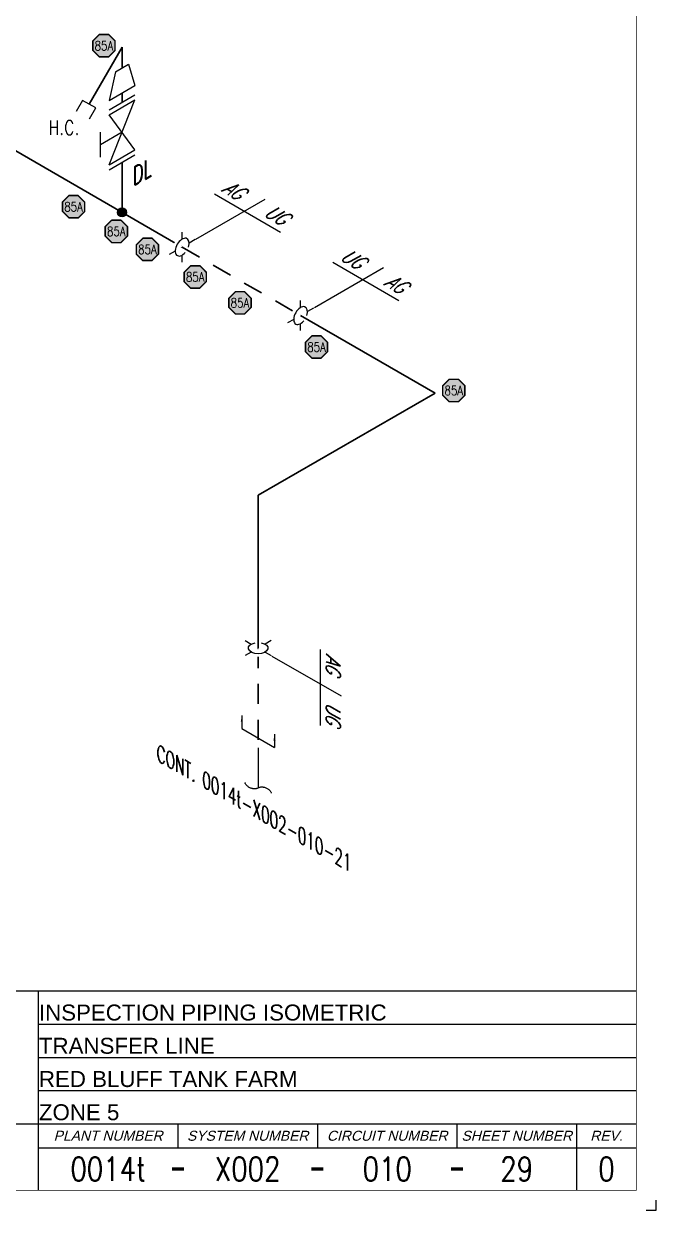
# Model space of a CAD drawing. Header units: inches. Extents: x 0.1 to 17.4, y 0.1 to 11.4.
# Drawn here: x 13.41 to 17.38, y 0.12 to 7.56 of the extents above; entities that cross this region are included whole.
import ezdxf
from ezdxf.enums import TextEntityAlignment as Align

# ---------------------------------------------------------------- set-up
doc = ezdxf.new("R2010")
doc.units = ezdxf.units.IN
doc.header["$MEASUREMENT"] = 0
doc.linetypes.add('HIDDEN2', pattern=[0.1875, 0.125, -0.0625])
for name, color, linetype in [('BORDER', 3, 'Continuous'), ('BORDERTEXT', 7, 'Continuous'), ('Continuation', 7, 'Continuous'), ('DL', 20, 'Continuous'), ('FITTINGS', 4, 'Continuous'), ('PART_PCML', 7, 'Continuous'), ('PIPE-ANNO', 150, 'HIDDEN2'), ('TEXT', 7, 'Continuous'), ('UNAS.PIPE', 251, 'Continuous'), ('WELD POINTS', 41, 'Continuous')]:
    doc.layers.add(name, color=color, linetype=linetype)
doc.layers.add('PIPE', color=7, linetype='Continuous', lineweight=30)
doc.styles.add('FEASStandard', font='arial.ttf')
doc.styles.add('ISO30', font='simplex.shx', dxfattribs={"width": 0.85, "oblique": 30, "height": 0.075})
doc.styles.add('PART_Standard', font='romans', dxfattribs={"width": 0.8, "height": 0.09})
doc.styles.add('Richmond', font='arial.ttf')
doc.styles.add('SIMPLEX', font='ROMANS')
doc.dimstyles.new('Richmond', dxfattribs={"dimtxt": 0.18, "dimasz": 0.18, "dimexe": 0.18, "dimexo": 0.0625, "dimgap": 0.09, "dimtad": 0, "dimtih": 1, "dimtoh": 1, "dimdec": 4, "dimzin": 0, "dimdsep": 46, "dimtxsty": 'Richmond', "dimcen": 0.09, "dimadec": 0, "dimazin": 0, "dimtfac": 1, "dimtdec": 4, "dimtofl": 0, "dimtmove": 0, "dimatfit": 3, "dimfxl": 1, "dimtolj": 1, "dimtzin": 0, "dimarcsym": 0})

# ---------------------------------------------------------------- blocks, each defined once
blk = doc.blocks.new('Border')
at = {"layer": 'BORDER'}
for p, q in [((13.5, 1.2917), (17.25, 1.2917)), ((13.5, 1.0833), (17.25, 1.0833)), ((13.5, 0.875), (17.25, 0.875)), ((14.375, 0.6667), (14.375, 0.5173)), ((15.25, 0.6667), (15.25, 0.5173)), ((16.125, 0.6667), (16.125, 0.5173)), ((16.875, 0.6667), (16.875, 0.25)), ((13.5, 0.5173), (17.25, 0.5173))]:
    blk.add_line(p, q, dxfattribs=at)
at = {"layer": 'BORDER', "const_width": 0.005}
blk.add_lwpolyline([(0.25, 0.25), (17.25, 0.25), (17.25, 11.25), (0.25, 11.25)], close=True, dxfattribs=at)
at = {"layer": 'BORDER', "const_width": 0.00833}
for points in [[(17.25, 1.5), (0.25, 1.5)], [(13.5, 0.25), (13.5, 1.5)], [(13.225, 0.6667), (17.25, 0.6667)]]:
    blk.add_lwpolyline(points, dxfattribs=at)
at = {"layer": 'BORDERTEXT'}
blk.add_line((16.113, 0.3836), (16.125, 0.3836), dxfattribs=at)
at = {"layer": 'BORDERTEXT', "const_width": 0.0208}
for points in [[(14.3375, 0.3836), (14.4125, 0.3836)], [(15.2125, 0.3836), (15.2875, 0.3836)], [(16.0875, 0.3836), (16.1625, 0.3836)]]:
    blk.add_lwpolyline(points, dxfattribs=at)
at = {"layer": 'BORDERTEXT', "style": 'FEASStandard', "oblique": 15}
for s, p in [('PLANT NUMBER', (13.9375, 0.592)), ('SYSTEM NUMBER', (14.8125, 0.592)), ('CIRCUIT NUMBER', (15.6875, 0.592)), ('SHEET NUMBER', (16.5, 0.592)), ('REV.', (17.0625, 0.592))]:
    blk.add_text(s, height=0.0625, dxfattribs=at).set_placement(p, align=Align.MIDDLE)
blk = doc.blocks.new('BORDER TEXT')
at = {"layer": 'BORDERTEXT'}
for tag, p, height, style in [('API_PIPE_CLASS', (5.4645, 1.2542), 0.08, 'Richmond'), ('MATERIAL1', (12.263, 1.2111), 0.08, 'Richmond'), ('P&ID_#1', (0.25, 1.0831), 0.0625, 'FEASStandard'), ('LINE_#1', (1.4866, 1.0831), 0.0625, 'FEASStandard'), ('CVX_PIPE_SPEC', (5.4619, 1.0932), 0.08, 'Richmond'), ('MATERIAL2', (12.263, 1.0395), 0.08, 'Richmond'), ('P&ID_#2', (0.25, 0.9224), 0.0625, 'FEASStandard'), ('LINE_#2', (1.4866, 0.9224), 0.0625, 'FEASStandard'), ('OP_TEMP', (5.1687, 0.9325), 0.08, 'Richmond'), ('MATERIAL3', (12.263, 0.868), 0.08, 'Richmond'), ('P&ID_#3', (0.25, 0.7617), 0.0625, 'FEASStandard'), ('LINE_#3', (1.4866, 0.7617), 0.0625, 'FEASStandard'), ('FROM', (5.0146, 0.7718), 0.08, 'Richmond'), ('MATERIAL4', (12.263, 0.6965), 0.08, 'Richmond'), ('TO', (4.8543, 0.6112), 0.08, 'Richmond'), ('P&ID_#4', (0.25, 0.601), 0.0625, 'FEASStandard'), ('LINE_#4', (1.4866, 0.601), 0.0625, 'FEASStandard'), ('MATERIAL5', (12.263, 0.5249), 0.08, 'Richmond'), ('MISC', (4.9789, 0.4506), 0.08, 'Richmond'), ('P&ID_#5', (0.25, 0.4403), 0.0625, 'FEASStandard'), ('LINE_#5', (1.4866, 0.4403), 0.0625, 'FEASStandard'), ('INSULATION', (12.9278, 0.4142), 0.0625, 'FEASStandard'), ('P&ID_#6', (0.25, 0.2796), 0.0625, 'FEASStandard'), ('LINE_#6', (1.4866, 0.2796), 0.0625, 'FEASStandard'), ('PWHT', (12.9278, 0.2806), 0.0625, 'FEASStandard')]:
    blk.add_attdef(tag, p, '', height=height, dxfattribs=dict(at, style=style))
at = {"layer": 'BORDERTEXT', "style": 'FEASStandard'}
for tag, p in [('DR.BY', (11.075, 0.5625)), ('DR.BY_DATE', (11.95, 0.5625)), ('CHK_BY', (11.075, 0.3542)), ('CHK._BY_DATE', (11.95, 0.3542))]:
    blk.add_attdef(tag, text='', height=0.1, dxfattribs=at).set_placement(p, align=Align.MIDDLE_CENTER)
at = {"layer": 'BORDERTEXT', "style": 'PART_Standard', "width": 0.8}
for tag, p in [('PLANT_NUMBER', (13.9375, 0.3836)), ('SYSTEM_NUMBER', (14.8125, 0.3836)), ('CIRCUIT_NUMBER', (15.6875, 0.3836)), ('SHEET_NUMBER', (16.5, 0.3836)), ('REVISION', (17.0625, 0.3836))]:
    blk.add_attdef(tag, text='', height=0.15, dxfattribs=at).set_placement(p, align=Align.MIDDLE_CENTER)
blk = doc.blocks.new('Plant Info')
at = {"layer": 'BORDERTEXT', "style": 'FEASStandard'}
for tag, p in [('DWG_TYPE', (-0.6333, -0.0756)), ('SYSTEM_NAME', (-0.6333, -0.284)), ('PLANT_NAME', (-0.6333, -0.4923)), ('ZONE', (-0.6333, -0.7006))]:
    blk.add_attdef(tag, p, '', height=0.1, dxfattribs=at)
blk = doc.blocks.new('1_BREAK-PIPE_PIPE_00')
at = {"color": 0, "linetype": 'ByBlock', "lineweight": -2}
for centre, major_axis in [((-0.03, 0.092), (0, -0.101)), ((0.03, -0.092), (0, 0.101))]:
    blk.add_ellipse(centre, major_axis=major_axis, ratio=0.711978, start_param=0.427466, end_param=3.141593, dxfattribs=at)
blk = doc.blocks.new('1_Tilde_00')
at = {"layer": 'PIPE-ANNO', "xscale": -0.5000000000000001, "yscale": 0.5, "zscale": 0.5}
blk.add_blockref('1_BREAK-PIPE_PIPE_00', (0, 0), dxfattribs=at)
blk = doc.blocks.new('3_VALVE_FLANGE_GATE_30')
at = {"color": 0, "linetype": 'ByBlock', "lineweight": -2}
blk.add_wipeout([(-0.1624, -0.1875), (-0.1353, -0.1719), (0, 0), (0.1353, -0.0156), (0.1624, 0), (0.1624, 0.1875), (0.1353, 0.1719), (0, 0), (-0.1353, 0.0156), (-0.1624, 0)], dxfattribs=at)
for p, q in [((0.1353, 0.1719), (-0.1353, -0.1719)), ((0.0677, 0.1953), (-0.0677, 0.1172)), ((0, 0), (0, 0.1563)), ((0.1353, 0.1719), (0.1353, -0.0156)), ((0.1624, 0.1875), (0.1624, 0)), ((-0.1624, 0), (-0.1624, -0.1875)), ((-0.1353, 0.0156), (-0.1353, -0.1719)), ((0.1353, -0.0156), (-0.1353, 0.0156))]:
    blk.add_line(p, q, dxfattribs=at)
blk = doc.blocks.new('2_WELD_SINGLE_00')
at = {"linetype": 'ByBlock', "lineweight": -2}
h = blk.add_hatch(color=0, dxfattribs=at)
edge = h.paths.add_edge_path()
edge.add_arc((0, 0), 0.0143, 0, 360)
at = {"color": 0, "linetype": 'ByBlock', "lineweight": -2}
blk.add_circle((0, 0), 0.0143, dxfattribs=at)
blk = doc.blocks.new('2_REDUCER_THREAD_CONCENTRIC_30')
at = {"color": 0, "linetype": 'ByBlock', "lineweight": -2}
blk.add_wipeout([(0.0677, 0.0859), (-0.0677, 0.0547), (-0.0677, -0.1328), (0.0677, -0.0078)], dxfattribs=at)
for p, q in [((0.0677, 0.0859), (-0.0677, 0.0547)), ((0.0677, -0.0078), (0.0677, 0.0859)), ((-0.0677, -0.1328), (-0.0677, 0.0547)), ((0.0677, -0.0078), (-0.0677, -0.1328))]:
    blk.add_line(p, q, dxfattribs=at)
blk = doc.blocks.new('AG UG SYMBOL')
blk.add_wipeout([(0, 0), (-0.0315, -0.0546), (0.0315, -0.0546)]).dxf.layer = 'FITTINGS'
at = {"layer": 'FITTINGS', "linetype": 'ByBlock', "lineweight": -2}
for p, q in [((-0.0812, 0.0469), (-0.0433, 0.025)), ((0.0812, 0.0469), (0.0433, 0.025)), ((-0.0433, -0.025), (-0.0812, -0.0469)), ((0.0433, -0.025), (0.0812, -0.0469))]:
    blk.add_line(p, q, dxfattribs=at)
at = {"layer": 'FITTINGS'}
blk.add_ellipse((0, 0), major_axis=(-0.0612, 0), ratio=0.57735, start_param=5.03414, end_param=10.673824, dxfattribs=at)
blk = doc.blocks.new('*U25')
at = {"layer": 'PIPE-ANNO', "linetype": 'Continuous'}
for p, q in [((0.0866, -0.05), (0.5196, -0.3)), ((0.3897, -0.0082), (0.3897, -0.4857))]:
    blk.add_line(p, q, dxfattribs=at)
at = {"layer": 'TEXT', "style": 'PART_Standard', "oblique": 30, "width": 0.8}
blk.add_attdef('SPEC_2_30/30', text='', height=0.09, rotation=270, dxfattribs=at).set_placement((0.4264, -0.4715), align=Align.RIGHT)
blk.add_attdef('SPEC_1_30/30', (0.4264, -0.0328), '', height=0.09, rotation=270, dxfattribs=at)
blk = doc.blocks.new('*U23')
at = {"layer": 'PIPE-ANNO', "linetype": 'Continuous'}
for p, q in [((0.0866, 0.05), (0.5196, 0.3)), ((0.2019, 0.3334), (0.6155, 0.0946))]:
    blk.add_line(p, q, dxfattribs=at)
at = {"layer": 'TEXT', "style": 'PART_Standard', "oblique": 30, "width": 0.8}
blk.add_attdef('SPEC_2_30/30', text='', height=0.09, rotation=330, dxfattribs=at).set_placement((0.6215, 0.1335), align=Align.RIGHT)
blk.add_attdef('SPEC_1_30/30', (0.2416, 0.3528), '', height=0.09, rotation=330, dxfattribs=at)
blk = doc.blocks.new('DL_30')
at = {"layer": 'DL', "style": 'ISO30', "oblique": 30, "width": 0.85}
blk.add_text('DL', height=0.1, rotation=30, dxfattribs=at).set_placement((-0.2098, 0.0365))
blk = doc.blocks.new('PART_PCML')
blk.add_hatch(color=0).paths.add_polyline_path([(-0.0699, -0.029), (-0.029, -0.0699), (0.029, -0.0699), (0.0699, -0.029), (0.0699, 0.029), (0.029, 0.0699), (-0.029, 0.0699), (-0.0699, 0.029)])
at = {"color": 7, "const_width": 0.009}
blk.add_lwpolyline([(-0.0699, 0.029), (-0.029, 0.0699), (0.029, 0.0699), (0.0699, 0.029), (0.0699, -0.029), (0.029, -0.0699), (-0.029, -0.0699), (-0.0699, -0.029), (-0.0699, 0.029), (-0.029, 0.0699)], dxfattribs=at)
at = {"color": 18, "true_color": 0x000000}
blk.add_lwpolyline([(-0.029, 0.0699), (-0.0699, 0.029), (-0.0699, -0.029), (-0.029, -0.0699), (0.029, -0.0699), (0.0699, -0.029), (0.0699, 0.029), (0.029, 0.0699)], close=True, dxfattribs=at)
at = {"color": 7, "true_color": 0xffffff, "style": 'SIMPLEX', "width": 0.8, "flags": 1}
for tag, p in [('CIRCUIT', (-0.0939, 0.0889)), ('TYPE', (-0.0749, -0.2043)), ('DM', (-0.0527, -0.1332))]:
    blk.add_attdef(tag, p, '', height=0.0586, dxfattribs=at)
at = {"color": 7, "true_color": 0xffffff, "style": 'SIMPLEX', "width": 0.8}
blk.add_attdef('DMDISP', text='', height=0.0586, dxfattribs=at).set_placement((0, 0), align=Align.MIDDLE_CENTER)
blk = doc.blocks.new('1_Cont_330')
at = {"layer": 'Continuation', "style": 'PART_Standard', "oblique": 330, "width": 0.8}
blk.add_attdef('CONT.', (0, 0), '', height=0.09, rotation=330, dxfattribs=at)
blk = doc.blocks.new('*U54')
at = {"color": 20, "linetype": 'ByBlock', "ltscale": 0.7}
blk.add_line((-0.1026, 0.1218), (0.1026, 0.0032), dxfattribs=at)
for points in [[(-0.1026, 0.2044), (-0.1026, 0.1218)], [(0.1026, 0.0859), (0.1026, 0.0032)]]:
    blk.add_leader(points, dimstyle='Richmond', override={"dimasz": 0.04, "dimgap": 0.09, "dimtad": 0}, dxfattribs=at)

msp = doc.modelspace()

# ---------------------------------------------------------------- linework, layer by layer
for p, q in [((17.375, 0.125), (17.375, 0.1875)), ((17.3125, 0.125), (17.375, 0.125))]:
    msp.add_line(p, q)
at = {"layer": 'PIPE'}
for p, q in [((11.2684, 7.9709), (14.4018, 6.1618)), ((15.1443, 5.7331), (15.9873, 5.2464)), ((15.9873, 5.2464), (14.8782, 4.6061)), ((14.8782, 4.6061), (14.8782, 3.6486))]:
    msp.add_line(p, q, dxfattribs=at)
at = {"layer": 'PIPE', "linetype": 'HIDDEN2'}
for p, q in [((14.4018, 6.1618), (15.1443, 5.7331)), ((14.8782, 3.6486), (14.8782, 3.0224))]:
    msp.add_line(p, q, dxfattribs=at)
at = {"layer": 'UNAS.PIPE'}
msp.add_line((14.8782, 3.0224), (14.8782, 2.7724), dxfattribs=at)

# ---------------------------------------------------------------- block references
at = {"layer": 'BORDER'}
msp.add_blockref('Border', (0, 0), dxfattribs=at)
at = {"layer": 'BORDERTEXT'}
msp.add_blockref('Plant Info', (14.1366, 1.39), dxfattribs=at).add_auto_attribs({'DWG_TYPE': 'INSPECTION PIPING ISOMETRIC', 'SYSTEM_NAME': 'TRANSFER LINE', 'PLANT_NAME': 'RED BLUFF TANK FARM', 'ZONE': 'ZONE 5'})
ref = msp.add_blockref('BORDER TEXT', (0, 0), dxfattribs=at)
ref.add_attrib('REVISION', '0', dxfattribs={"height": 0.15, "style": 'PART_Standard', "width": 0.8}).set_placement((17.0625, 0.3836), align=Align.MIDDLE_CENTER)
ref.add_attrib('SHEET_NUMBER', '29', dxfattribs={"height": 0.15, "style": 'PART_Standard', "width": 0.8}).set_placement((16.5, 0.3836), align=Align.MIDDLE_CENTER)
ref.add_attrib('CIRCUIT_NUMBER', '010', dxfattribs={"height": 0.15, "style": 'PART_Standard', "width": 0.8}).set_placement((15.6875, 0.3836), align=Align.MIDDLE_CENTER)
ref.add_attrib('SYSTEM_NUMBER', 'X002', dxfattribs={"height": 0.15, "style": 'PART_Standard', "width": 0.8}).set_placement((14.8125, 0.3836), align=Align.MIDDLE_CENTER)
ref.add_attrib('PLANT_NUMBER', '0014t', dxfattribs={"height": 0.15, "style": 'PART_Standard', "width": 0.8}).set_placement((13.9375, 0.3836), align=Align.MIDDLE_CENTER)
at = {"layer": 'Continuation'}
msp.add_blockref('1_Cont_330', (14.242, 2.9456), dxfattribs=at).add_auto_attribs({'CONT.': 'CONT. 0014t-X002-010-21'})
at = {"layer": 'DL'}
msp.add_blockref('*U54', (14.8782, 3.0224), dxfattribs=at)
at = {"layer": 'PART_PCML', "color": 13}
for p in [(13.911, 7.4243), (13.7207, 6.415), (13.9888, 6.2602), (14.1838, 6.1476), (14.7642, 5.8126), (16.1051, 5.2631)]:
    msp.add_blockref('PART_PCML', p, dxfattribs=at).add_auto_attribs({'DMDISP': '85A'})
at = {"layer": 'UNAS.PIPE', "rotation": 245.5079738379507}
msp.add_blockref('1_Tilde_00', (14.8782, 2.7724), dxfattribs=at)
at = {"layer": 'WELD POINTS', "xscale": 2, "yscale": 2}
msp.add_blockref('2_WELD_SINGLE_00', (14.0246, 6.3796), dxfattribs=at)

# ---------------------------------------------------------------- next in the draw order: block references
at = {"layer": 'FITTINGS', "yscale": -1, "rotation": 299.9999999999999}
msp.add_blockref('3_VALVE_FLANGE_GATE_30', (14.0246, 6.8813), dxfattribs=at)
at = {"layer": 'FITTINGS', "rotation": 240.0000000000006}
for p in [(14.4018, 6.1618), (15.1443, 5.7331)]:
    msp.add_blockref('AG UG SYMBOL', p, dxfattribs=at)
at = {"layer": 'FITTINGS', "xscale": -1, "rotation": 359.9999999999999}
msp.add_blockref('AG UG SYMBOL', (14.8782, 3.6486), dxfattribs=at)

# ---------------------------------------------------------------- next in the draw order: linework, layer by layer
at = {"layer": 'FITTINGS', "linetype": 'ByBlock', "lineweight": -2}
msp.add_lwpolyline([(13.8201, 6.965), (13.86, 7.0339), (13.7775, 7.0816), (13.7377, 7.0126)], dxfattribs=at)
at = {"layer": 'PIPE'}
for p, q in [((14.0246, 7.4144), (13.8187, 7.0577)), ((14.0246, 7.0688), (14.0246, 7.4144)), ((14.0246, 6.6938), (14.0246, 6.3796))]:
    msp.add_line(p, q, dxfattribs=at)

# ---------------------------------------------------------------- next in the draw order: block references
at = {"layer": 'DL'}
msp.add_blockref('DL_30', (14.3018, 6.5063), dxfattribs=at)
at = {"layer": 'PART_PCML', "color": 13}
for p in [(14.4834, 5.9747), (15.2441, 5.5355)]:
    msp.add_blockref('PART_PCML', p, dxfattribs=at).add_auto_attribs({'DMDISP': '85A'})
at = {"layer": 'PIPE-ANNO'}
for name, p, values in [('*U23', (14.4018, 6.1618), {'SPEC_1_30/30': 'AG', 'SPEC_2_30/30': 'UG'}), ('*U23', (15.1443, 5.7331), {'SPEC_1_30/30': 'UG', 'SPEC_2_30/30': 'AG'}), ('*U25', (14.8782, 3.6486), {'SPEC_1_30/30': 'AG', 'SPEC_2_30/30': 'UG'})]:
    msp.add_blockref(name, p, dxfattribs=at).add_auto_attribs(values)

# ---------------------------------------------------------------- next in the draw order: texts
at = {"layer": 'Continuation', "style": 'PART_Standard', "width": 0.8}
msp.add_text('H.C.', height=0.09, dxfattribs=at).set_placement((13.5626, 6.8654))

# ---------------------------------------------------------------- next in the draw order: block references
at = {"layer": 'FITTINGS', "xscale": -1, "rotation": 299.9999999999999}
msp.add_blockref('2_REDUCER_THREAD_CONCENTRIC_30', (14.0246, 7.2061), dxfattribs=at)

doc.saveas('drawing.dxf')
